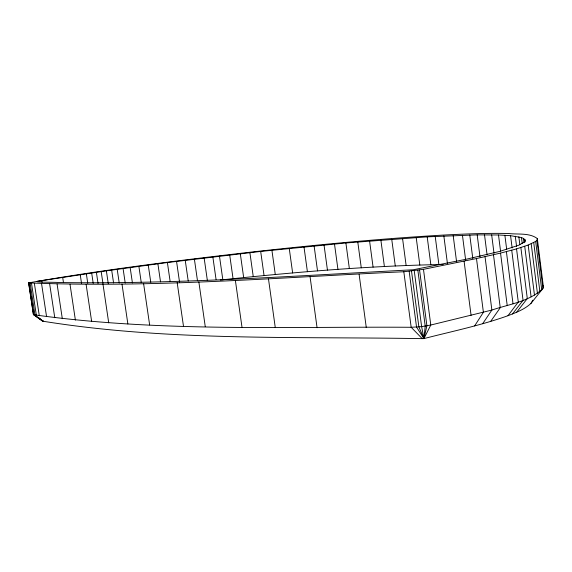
<?xml version="1.0" encoding="UTF-8"?>
<svg xmlns="http://www.w3.org/2000/svg" width="572" height="572" viewBox="0 0 572 572"><rect width="100%" height="100%" fill="white"/><g stroke="black" fill="none" stroke-linecap="round" stroke-linejoin="round"><path stroke-width="0.86" d="M42.678 321.178L33.419 314.528L28.6 282.883C103.153 269.734 178.929 260.417 254.333 251.73C317.167 244.78 380.115 238.724 443.228 235.078C464.993 233.977 486.793 232.99 508.594 233.505C517.975 234.677 529.322 232.582 537.315 238.553L543.4 286.98L542.942 288.438L530.966 303.417C524.524 309.431 516.037 312.548 507.972 315.708C480.594 325.504 452.023 331.36 423.923 338.595L422.229 338.645C295.81 336.4 167.896 341.348 42.678 321.178L43.3 320.627M28.686 282.647L33.419 314.528L43.05 321.392M532.761 300.236L530.966 303.417M28.6 282.883C153.675 287.973 278.907 277.441 403.818 271.75L423.473 269.326L476.49 258.551L500.543 253.103L516.545 248.892L528.178 245.038L535.671 241.42L536.922 240.354L537.315 238.553M474.61 325.926L483.397 312.305L476.49 258.551M482.661 323.716L491.87 310.067C509.073 304.161 529.515 301.673 542.942 288.438L536.922 240.354M490.683 321.385L500.243 307.722L493.486 254.783M507.972 315.708L518.289 302.03L511.733 250.243M512.526 313.964L523.037 300.286L516.545 248.892M516.63 312.233L527.291 298.563L520.863 247.583M28.993 283.004L33.827 314.757C158.68 332.203 285.478 326.469 411.175 327.284L421.621 326.626L430.787 325.032L491.87 310.067L485.035 256.699M41.835 280.602C24.46 282.589 57.722 282.067 58.015 282.511C176.512 284.363 294.88 275.868 413.141 269.777L466.008 259.295L499.785 251.394L518.811 245.195L524.674 241.863L525.296 240.097L523.466 238.424L521.471 237.544L510.567 235.671L498.505 234.985L477.184 234.863L427.191 236.851L345.896 242.971L260.682 251.437L167.396 262.527L106.371 270.835L41.835 280.602L42.099 282.346M220.342 280.023C294.401 272.15 368.718 265.808 443.214 264.493M33.483 314.164L34.899 315.193M37.03 316.738L41.985 320.341M38.61 317.667L41.398 319.755M422.229 338.645L411.175 327.284L403.818 271.75M41.541 283.512L46.554 316.581M34.37 283.354L39.296 315.744M31.489 283.247L36.372 315.336M30.123 283.154L34.985 315.079M70.013 284.284L75.39 320.091M62.684 277.399L63.463 282.604M57.086 284.048L62.312 318.683M49.642 283.826L54.769 317.725M106.371 270.835L108.28 283.726M101.187 271.586L102.974 283.626M103.003 284.32L108.716 322.822M96.382 272.286L98.041 283.476M91.67 272.987L93.207 283.326M86.343 273.788L87.759 283.276M86.115 284.391L91.663 321.564M80.237 274.717L81.524 283.347M143.593 283.59L149.642 324.946M138.874 266.302L141.27 282.632M130.151 267.489L132.425 282.954M123.066 268.468L125.218 283.068M121.986 284.055L127.863 323.945M117.196 269.29L119.226 283.033M111.662 270.077L113.571 282.961M167.396 262.527L170.141 281.51M157.893 263.771L160.517 281.853M148.255 265.043L150.765 282.246M543.207 285.621L543.4 286.98M204.132 257.929L207.371 280.573M198.841 281.846L205.262 326.669M194.387 259.123L197.497 280.831M185.228 260.26L188.224 281.045M176.541 261.354L179.536 282.096M177.177 282.632L183.469 326.147M235.371 280.394L242.006 327.32M229.694 254.912L233.054 278.664M219.469 256.099L222.83 279.751M212.841 256.885L216.073 279.601M268.475 278.893L275.282 327.627M260.682 251.437L264.057 275.561M249.885 252.631L253.253 276.612M240.304 253.703L243.665 277.57M289.246 248.427L292.642 272.966M271.907 250.236L275.289 274.51M324.024 244.966L327.449 270.106M314.107 245.917L317.524 270.878M310.081 276.841L317.074 327.749M303.997 246.925L307.4 271.707M357.779 241.935L361.268 267.81M359.102 274.267L366.294 327.634M345.896 242.971L349.356 268.568M334.491 243.994L337.938 269.348M391.727 239.232L395.281 265.987M380.866 240.054L384.391 266.509M369.576 240.948L373.08 267.11M427.191 236.851L430.838 264.722M423.473 269.326L430.787 325.032L423.923 338.595L416.538 327.084L409.173 271.35M416.202 237.537L419.819 265.043M419.569 270.02L426.912 325.818L423.923 338.595L418.876 326.912L411.511 271.121M417.867 270.291L425.218 326.119L423.923 338.595L421.621 326.626L414.257 270.806M402.552 238.452L406.134 265.53M453.181 235.557L456.585 261.819M443.843 235.95L447.44 263.585M435.206 236.386L438.881 264.55M491.663 234.835L494.029 253.389M484.513 234.799L487.072 254.819M477.184 234.863L480.015 256.957M469.762 235.006L472.801 258.565M462.441 235.221L465.665 260.217M464.078 261.132L471.085 315.379M524.724 246.303L531.088 296.854M523.466 238.424L524.024 242.835M521.471 237.544L522.243 243.636M518.854 236.815L519.848 244.737M515.272 236.186L516.587 246.589M510.567 235.671L512.119 247.941M504.883 235.264L506.685 249.449M506.399 251.644L513.02 303.811M498.505 234.985L500.607 251.558M500.543 253.103L507.228 305.648M535.671 241.42L541.755 290.011M533.733 242.564L539.889 291.677M531.209 243.779L537.437 293.393M528.178 245.038L534.47 295.131M524.781 239.339L525.11 241.956"/></g></svg>
